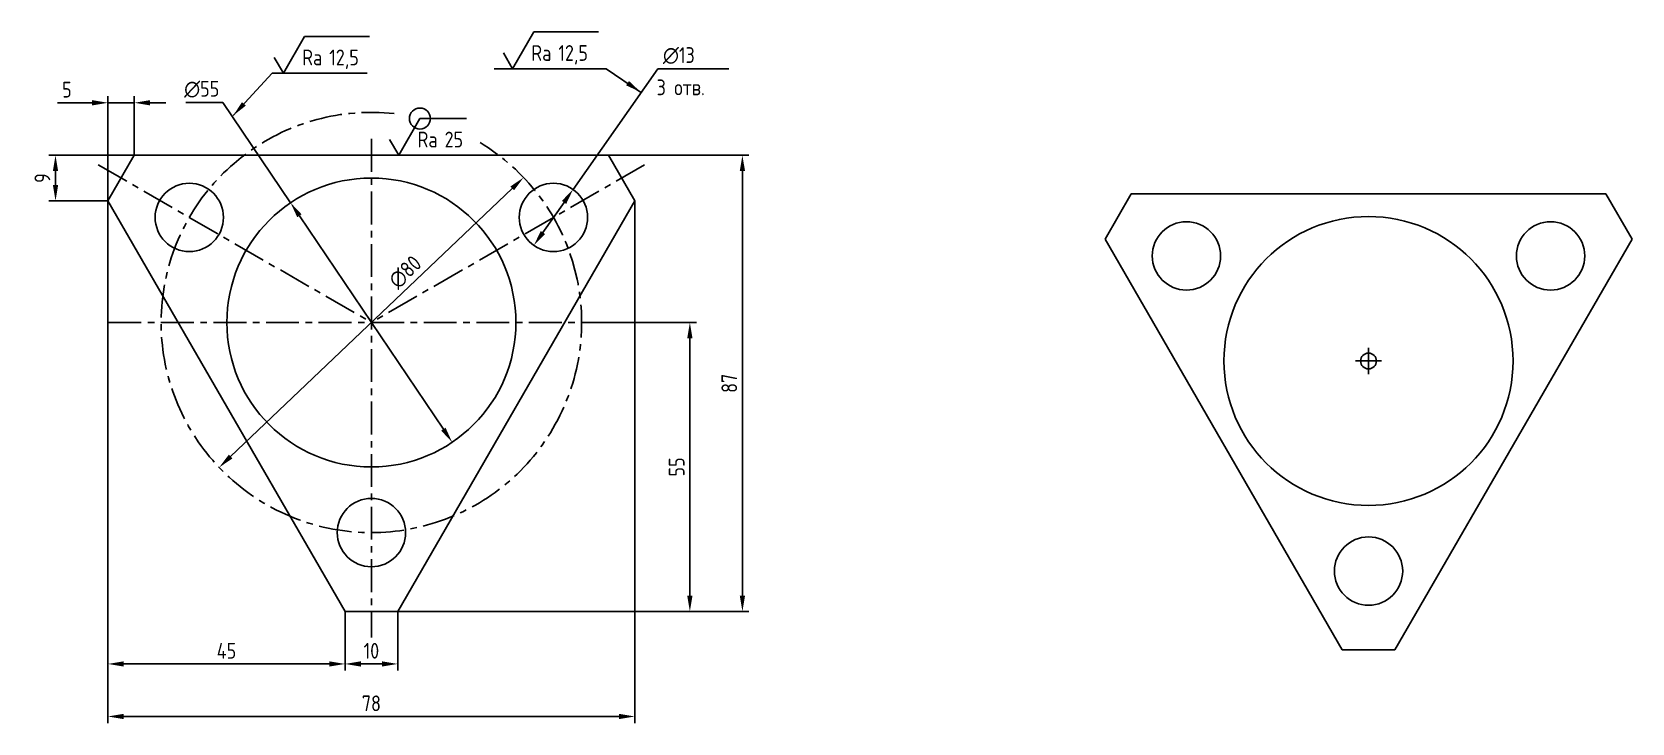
# Model space of a CAD drawing. Header units: millimetres. Extents: x 879 to 1184, y 83 to 215.
import ezdxf

# ---------------------------------------------------------------- set-up
doc = ezdxf.new("R2010")
doc.units = ezdxf.units.MM
doc.header["$LTSCALE"] = 5
doc.linetypes.add('CENTER', pattern=[2, 1.25, -0.25, 0.25, -0.25])
for name, color, linetype in [('CEN', 5, 'CENTER'), ('Cont', 6, 'Continuous'), ('DIM', 7, 'Continuous'), ('Text', 3, 'Continuous')]:
    doc.layers.add(name, color=color, linetype=linetype)
doc.styles.add('Style1', font='romans.shx', dxfattribs={"width": 0.8})
doc.dimstyles.new('Dia', dxfattribs={"dimtxt": 3, "dimasz": 3, "dimexe": 1.25, "dimexo": 0, "dimgap": 1, "dimtad": 1, "dimtoh": 1, "dimdec": 3, "dimtxsty": 'Style1', "dimcen": 2.5, "dimclrt": 3, "dimadec": 0, "dimazin": 0, "dimtfac": 1, "dimtdec": 3, "dimtmove": 0, "dimatfit": 2, "dimfxl": 1, "dimarcsym": 0})
doc.dimstyles.new('Lin', dxfattribs={"dimtxt": 3, "dimasz": 3, "dimexe": 1.25, "dimexo": 0, "dimgap": 1, "dimtad": 1, "dimdec": 3, "dimtxsty": 'Style1', "dimcen": 2.5, "dimclrt": 3, "dimadec": 0, "dimazin": 0, "dimtfac": 1, "dimtdec": 3, "dimtmove": 0, "dimatfit": 3, "dimldrblk": 'DOT', "dimfxl": 1, "dimarcsym": 0})

# ---------------------------------------------------------------- blocks, each defined once
blk = doc.blocks.new('A$C6CF913E7')
at = {"layer": 'Text'}
blk.add_circle((0, 0), 2, dxfattribs=at)
blk = doc.blocks.new('sherISO_07')
at = {"layer": 'Text'}
blk.add_line((4.04, 7), (12.93, 7), dxfattribs=at)
blk.add_lwpolyline([(-1.73, 3), (0, 0), (4.04, 7)], dxfattribs=at)
blk.add_blockref('A$C6CF913E7', (4.04, 7))
at = {"layer": 'Text', "style": 'Style1', "width": 0.8}
blk.add_text('Ra', height=3, dxfattribs=at).set_placement((3.58, 1.5))
blk.add_attdef('25', (8.73, 1.5), '', height=3, dxfattribs=at)
blk = doc.blocks.new('*D29')
at = {"layer": 'Defpoints', "color": 0, "transparency": 16777216}
for p in [(893.89, 201.13), (898.89, 191.13), (893.89, 182.47)]:
    blk.add_point(p, dxfattribs=at)
at = {"layer": 'DIM', "color": 0, "lineweight": -2, "transparency": 16777216}
for p, q in [((890.89, 201.13), (884.29, 201.13)), ((893.89, 182.47), (893.89, 202.38)), ((898.89, 201.13), (893.89, 201.13)), ((898.89, 191.13), (898.89, 202.38)), ((901.89, 201.13), (904.89, 201.13))]:
    blk.add_line(p, q, dxfattribs=at)
at = {"layer": 'DIM', "color": 0, "transparency": 16777216}
for points in [[(890.89, 201.63), (890.89, 200.63), (893.89, 201.13)], [(901.89, 201.63), (901.89, 200.63), (898.89, 201.13)]]:
    blk.add_solid(points, dxfattribs=at)
at = {"layer": 'DIM', "color": 3, "transparency": 16777216, "insert": (886.09, 203.63), "char_height": 3, "attachment_point": 5, "style": 'Style1'}
blk.add_mtext('5', dxfattribs=at)
blk = doc.blocks.new('*D30')
at = {"layer": 'Defpoints', "color": 0, "transparency": 16777216}
for p in [(898.89, 191.13), (883.92, 182.47), (893.89, 182.47)]:
    blk.add_point(p, dxfattribs=at)
at = {"layer": 'DIM', "color": 0, "lineweight": -2, "transparency": 16777216}
for p, q in [((898.89, 191.13), (882.67, 191.13)), ((883.92, 188.13), (883.92, 185.47)), ((893.89, 182.47), (882.67, 182.47))]:
    blk.add_line(p, q, dxfattribs=at)
at = {"layer": 'DIM', "color": 0, "transparency": 16777216}
for points in [[(883.42, 188.13), (884.42, 188.13), (883.92, 191.13)], [(883.42, 185.47), (884.42, 185.47), (883.92, 182.47)]]:
    blk.add_solid(points, dxfattribs=at)
at = {"layer": 'DIM', "color": 3, "transparency": 16777216, "insert": (881.42, 186.8), "char_height": 3, "attachment_point": 5, "rotation": 90, "style": 'Style1'}
blk.add_mtext('9', dxfattribs=at)
blk = doc.blocks.new('_Dot')
at = {"color": 0, "linetype": 'ByBlock', "lineweight": -2}
blk.add_line((-0.5, 0), (-1, 0), dxfattribs=at)
at = {"color": 0, "linetype": 'ByBlock', "const_width": 0.5}
blk.add_lwpolyline([(-0.25, 0, 1), (0.25, 0, 1)], format="xyb", close=True, dxfattribs=at)
blk = doc.blocks.new('*D31')
at = {"layer": 'Defpoints', "color": 0, "transparency": 16777216}
for p in [(939.02, 104.3), (949.02, 104.3), (949.02, 94.3)]:
    blk.add_point(p, dxfattribs=at)
at = {"layer": 'DIM', "color": 0, "lineweight": -2, "transparency": 16777216}
for p, q in [((939.02, 104.3), (939.02, 93.05)), ((949.02, 104.3), (949.02, 93.05)), ((942.02, 94.3), (946.02, 94.3))]:
    blk.add_line(p, q, dxfattribs=at)
at = {"layer": 'DIM', "color": 0, "transparency": 16777216}
for points in [[(942.02, 94.8), (942.02, 93.8), (939.02, 94.3)], [(946.02, 94.8), (946.02, 93.8), (949.02, 94.3)]]:
    blk.add_solid(points, dxfattribs=at)
at = {"layer": 'DIM', "color": 3, "transparency": 16777216, "insert": (944.02, 96.8), "char_height": 3, "attachment_point": 5, "style": 'Style1'}
blk.add_mtext('10', dxfattribs=at)
blk = doc.blocks.new('*D32')
at = {"layer": 'Defpoints', "color": 0, "transparency": 16777216}
for p in [(893.89, 182.47), (994.15, 182.47), (994.15, 84.3)]:
    blk.add_point(p, dxfattribs=at)
at = {"layer": 'DIM', "color": 0, "lineweight": -2, "transparency": 16777216}
for p, q in [((893.89, 182.47), (893.89, 83.05)), ((994.15, 182.47), (994.15, 83.05)), ((896.89, 84.3), (991.15, 84.3))]:
    blk.add_line(p, q, dxfattribs=at)
at = {"layer": 'DIM', "color": 0, "transparency": 16777216}
for points in [[(896.89, 84.8), (896.89, 83.8), (893.89, 84.3)], [(991.15, 84.8), (991.15, 83.8), (994.15, 84.3)]]:
    blk.add_solid(points, dxfattribs=at)
at = {"layer": 'DIM', "color": 3, "transparency": 16777216, "insert": (944.02, 86.8), "char_height": 3, "attachment_point": 5, "style": 'Style1'}
blk.add_mtext('78', dxfattribs=at)
blk = doc.blocks.new('*D33')
at = {"layer": 'Defpoints', "color": 0, "transparency": 16777216}
for p in [(893.89, 116.65), (939.02, 104.3), (893.89, 94.3)]:
    blk.add_point(p, dxfattribs=at)
at = {"layer": 'DIM', "color": 0, "lineweight": -2, "transparency": 16777216}
for p, q in [((893.89, 116.65), (893.89, 93.05)), ((939.02, 104.3), (939.02, 93.05)), ((936.02, 94.3), (896.89, 94.3))]:
    blk.add_line(p, q, dxfattribs=at)
at = {"layer": 'DIM', "color": 0, "transparency": 16777216}
for points in [[(896.89, 94.8), (896.89, 93.8), (893.89, 94.3)], [(936.02, 94.8), (936.02, 93.8), (939.02, 94.3)]]:
    blk.add_solid(points, dxfattribs=at)
at = {"layer": 'DIM', "color": 3, "transparency": 16777216, "insert": (916.45, 96.8), "char_height": 3, "attachment_point": 5, "style": 'Style1'}
blk.add_mtext('45', dxfattribs=at)
blk = doc.blocks.new('*D34')
at = {"layer": 'Defpoints', "color": 0, "transparency": 16777216}
for p in [(988.34, 159.3), (1004.61, 159.3), (949.02, 104.3)]:
    blk.add_point(p, dxfattribs=at)
at = {"layer": 'DIM', "color": 0, "lineweight": -2, "transparency": 16777216}
for p, q in [((988.34, 159.3), (1005.86, 159.3)), ((1004.61, 107.3), (1004.61, 156.3)), ((949.02, 104.3), (1005.86, 104.3))]:
    blk.add_line(p, q, dxfattribs=at)
at = {"layer": 'DIM', "color": 0, "transparency": 16777216}
for points in [[(1004.11, 156.3), (1005.11, 156.3), (1004.61, 159.3)], [(1004.11, 107.3), (1005.11, 107.3), (1004.61, 104.3)]]:
    blk.add_solid(points, dxfattribs=at)
at = {"layer": 'DIM', "color": 3, "transparency": 16777216, "insert": (1002.11, 131.8), "char_height": 3, "attachment_point": 5, "rotation": 90, "style": 'Style1'}
blk.add_mtext('55', dxfattribs=at)
blk = doc.blocks.new('*D35')
at = {"layer": 'Defpoints', "color": 0, "transparency": 16777216}
for p in [(989.15, 191.13), (949.02, 104.3), (1014.61, 104.3)]:
    blk.add_point(p, dxfattribs=at)
at = {"layer": 'DIM', "color": 0, "lineweight": -2, "transparency": 16777216}
for p, q in [((989.15, 191.13), (1015.86, 191.13)), ((1014.61, 188.13), (1014.61, 107.3)), ((949.02, 104.3), (1015.86, 104.3))]:
    blk.add_line(p, q, dxfattribs=at)
at = {"layer": 'DIM', "color": 0, "transparency": 16777216}
for points in [[(1014.11, 188.13), (1015.11, 188.13), (1014.61, 191.13)], [(1014.11, 107.3), (1015.11, 107.3), (1014.61, 104.3)]]:
    blk.add_solid(points, dxfattribs=at)
at = {"layer": 'DIM', "color": 3, "transparency": 16777216, "insert": (1012.11, 147.72), "char_height": 3, "attachment_point": 5, "rotation": 90, "style": 'Style1'}
blk.add_mtext('87', dxfattribs=at)
blk = doc.blocks.new('*D36')
at = {"layer": 'Defpoints', "color": 0, "transparency": 16777216}
for p in [(928.64, 182.1), (959.39, 136.5)]:
    blk.add_point(p, dxfattribs=at)
at = {"layer": 'DIM', "color": 0, "lineweight": -2, "transparency": 16777216}
for p, q in [((915.77, 201.2), (908.71, 201.2)), ((928.64, 182.1), (915.77, 201.2)), ((957.72, 138.99), (930.32, 179.62))]:
    blk.add_line(p, q, dxfattribs=at)
at = {"layer": 'DIM', "color": 0, "transparency": 16777216}
for points in [[(930.74, 179.9), (929.91, 179.34), (928.64, 182.1)], [(958.13, 139.27), (957.3, 138.71), (959.39, 136.5)]]:
    blk.add_solid(points, dxfattribs=at)
at = {"layer": 'DIM', "color": 3, "transparency": 16777216, "insert": (911.74, 203.7), "char_height": 3, "attachment_point": 5, "style": 'Style1'}
blk.add_mtext('∅55', dxfattribs=at)
blk = doc.blocks.new('sherISO_01')
at = {"layer": 'Text'}
blk.add_line((4.04, 7), (16.36, 7), dxfattribs=at)
blk.add_lwpolyline([(-1.73, 3), (0, 0), (4.04, 7)], dxfattribs=at)
at = {"layer": 'Text', "style": 'Style1', "width": 0.8}
blk.add_text('Ra', height=3, dxfattribs=at).set_placement((3.58, 1.5))
blk.add_attdef('12,5', (8.73, 1.5), '', height=3, dxfattribs=at)
blk = doc.blocks.new('*D37')
at = {"layer": 'Defpoints', "color": 0, "transparency": 16777216}
for p in [(982.39, 184.63), (974.93, 173.98)]:
    blk.add_point(p, dxfattribs=at)
at = {"layer": 'DIM', "color": 0, "lineweight": -2, "transparency": 16777216}
for p, q in [((982.39, 184.63), (998.49, 207.61)), ((998.49, 207.61), (1005.54, 207.61)), ((976.65, 176.44), (980.67, 182.17))]:
    blk.add_line(p, q, dxfattribs=at)
at = {"layer": 'DIM', "color": 0, "transparency": 16777216}
for points in [[(980.26, 182.46), (981.08, 181.88), (982.39, 184.63)], [(976.24, 176.72), (977.06, 176.15), (974.93, 173.98)]]:
    blk.add_solid(points, dxfattribs=at)
at = {"layer": 'DIM', "color": 3, "transparency": 16777216, "insert": (1002.52, 210.11), "char_height": 3, "attachment_point": 5, "style": 'Style1'}
blk.add_mtext('∅13', dxfattribs=at)
blk = doc.blocks.new('*D38')
at = {"layer": 'Defpoints', "color": 0, "transparency": 16777216}
for p in [(972.98, 186.9), (915.06, 131.71)]:
    blk.add_point(p, dxfattribs=at)
at = {"layer": 'DIM', "color": 0, "lineweight": -2, "transparency": 16777216}
blk.add_line((917.23, 133.78), (970.81, 184.83), dxfattribs=at)
at = {"layer": 'DIM', "color": 0, "transparency": 16777216}
for points in [[(970.46, 185.19), (971.15, 184.47), (972.98, 186.9)], [(916.89, 134.14), (917.58, 133.42), (915.06, 131.71)]]:
    blk.add_solid(points, dxfattribs=at)
at = {"layer": 'DIM', "color": 3, "transparency": 16777216, "insert": (950.45, 168.89), "char_height": 3, "attachment_point": 5, "rotation": 43.6168, "style": 'Style1'}
blk.add_mtext('∅80', dxfattribs=at)

msp = doc.modelspace()

# ---------------------------------------------------------------- linework, layer by layer
at = {"layer": 'CEN'}
for p, q in [((944.0197, 194.2378), (944.0197, 99.3038)), ((892.0581, 189.3038), (944.0197, 159.3038)), ((995.9812, 189.3038), (944.0197, 159.3038)), ((893.9883, 159.3038), (994.051, 159.3038))]:
    msp.add_line(p, q, dxfattribs=at)
msp.add_arc((944.0197, 159.3038), 40, 83.757624, 58.888573, dxfattribs=at)
at = {"layer": 'Cont'}
for p, q in [((898.8883, 191.1339), (893.8883, 182.4737)), ((989.1511, 191.1339), (898.8883, 191.1339)), ((994.1511, 182.4737), (989.1511, 191.1339)), ((1088.6001, 183.8067), (1083.6001, 175.1464)), ((1178.8629, 183.8067), (1088.6001, 183.8067)), ((1183.8629, 175.1464), (1178.8629, 183.8067)), ((893.8883, 182.4737), (939.0197, 104.3038)), ((949.0197, 104.3038), (994.1511, 182.4737)), ((1083.6001, 175.1464), (1128.7315, 96.9766)), ((1138.7315, 96.9766), (1183.8629, 175.1464)), ((939.0197, 104.3038), (949.0197, 104.3038)), ((1128.7315, 96.9766), (1138.7315, 96.9766))]:
    msp.add_line(p, q, dxfattribs=at)
at = {"layer": 'Cont', "color": 2}
for p, q in [((1133.7315, 154.4766), (1133.7315, 149.4766)), ((1131.2315, 151.9766), (1136.2315, 151.9766))]:
    msp.add_line(p, q, dxfattribs=at)
at = {"layer": 'Cont'}
for centre, radius in [((909.3786, 179.3038), 6.5), ((944.0197, 159.3038), 27.5), ((978.6607, 179.3038), 6.5), ((1099.0904, 171.9766), 6.5), ((1133.7315, 151.9766), 27.5), ((1168.3725, 171.9766), 6.5), ((944.0197, 119.3038), 6.5), ((1133.7315, 111.9766), 6.5)]:
    msp.add_circle(centre, radius, dxfattribs=at)
at = {"layer": 'Cont', "color": 2}
msp.add_circle((1133.7315, 151.9766), 1.5, dxfattribs=at)
at = {"layer": 'DIM'}
msp.add_line((1002.5157, 207.6083), (1012.0448, 207.6083), dxfattribs=at)

# ---------------------------------------------------------------- block references
at = {"layer": 'Text'}
for name, p, values in [('sherISO_01', (927.2698, 206.7598), {'12,5': '12,5'}), ('sherISO_01', (970.8602, 207.6083), {'12,5': '12,5'}), ('sherISO_07', (949.2131, 191.1339), {'25': '25'})]:
    msp.add_blockref(name, p, dxfattribs=at).add_auto_attribs(values)

# ---------------------------------------------------------------- texts
at = {"layer": 'Text', "style": 'Style1', "width": 0.8}
msp.add_text('3 отв.', height=3, dxfattribs=at).set_placement((998.2854, 202.5594))

# ---------------------------------------------------------------- dimensions: what is measured, and where the dimension line sits
at = {"layer": 'DIM'}
for p1, p2, picture, middle in [((974.9315, 173.98), (982.3899, 184.6276), '*D37', (1002.5157, 207.6083)), ((959.3948, 136.5035), (928.6446, 182.1042), '*D36', (911.739, 201.2)), ((915.0609, 131.7106), (972.9785, 186.8971), '*D38', (952.1786, 167.078))]:
    dim = msp.add_diameter_dim_2p(p1=p1, p2=p2, dimstyle='Dia', dxfattribs=at)
    dim.commit()
    dim.dimension.update_dxf_attribs({"geometry": picture, "text_midpoint": middle, "dimtype": 163})
for base, p1, p2, picture, middle in [((893.8883, 201.1339), (898.8883, 191.1339), (893.8883, 182.4737), '*D29', (886.0883, 203.6339)), ((949.0197, 94.3038), (939.0197, 104.3038), (949.0197, 104.3038), '*D31', (944.0197, 96.8038))]:
    dim = msp.add_linear_dim(base=base, p1=p1, p2=p2, dimstyle='Dia', dxfattribs=at)
    dim.commit()
    dim.dimension.update_dxf_attribs({"geometry": picture, "text_midpoint": middle})
for base, p1, p2, dimstyle, picture, middle in [((883.9158, 182.4737), (898.8883, 191.1339), (893.8883, 182.4737), 'Lin', '*D30', (881.4158, 186.8038)), ((1014.6054, 104.3038), (989.1511, 191.1339), (949.0197, 104.3038), 'Dia', '*D35', (1012.1054, 147.7189))]:
    dim = msp.add_linear_dim(base=base, p1=p1, p2=p2, angle=90, dimstyle=dimstyle, override={"dimdec": 0}, dxfattribs=at)
    dim.commit()
    dim.dimension.update_dxf_attribs({"geometry": picture, "text_midpoint": middle})
dim = msp.add_linear_dim(base=(994.1511, 84.3038), p1=(893.8883, 182.4737), p2=(994.1511, 182.4737), text='78', dimstyle='Dia', override={"dimdec": 0}, dxfattribs=at)
dim.commit()
dim.dimension.update_dxf_attribs({"geometry": '*D32', "text_midpoint": (944.0197, 86.8038)})
dim = msp.add_linear_dim(base=(1004.6054, 159.3038), p1=(949.0197, 104.3038), p2=(988.3376, 159.3038), angle=90, dimstyle='Dia', dxfattribs=at)
dim.commit()
dim.dimension.update_dxf_attribs({"geometry": '*D34', "text_midpoint": (1002.1054, 131.8038)})
dim = msp.add_linear_dim(base=(893.8883, 94.3038), p1=(939.0197, 104.3038), p2=(893.8883, 116.6475), dimstyle='Lin', override={"dimdec": 0}, dxfattribs=at)
dim.commit()
dim.dimension.update_dxf_attribs({"geometry": '*D33', "text_midpoint": (916.454, 96.8038)})

# ---------------------------------------------------------------- leaders
for points in [[(995.2423, 203.1726), (988.7051, 207.6083), (967.3949, 207.6083)], [(917.7308, 198.7012), (925.1174, 206.7598), (943.2185, 206.7598)]]:
    msp.add_leader(points, dimstyle='Dia', override={"dimgap": 1, "dimtad": 0}, dxfattribs=at)

doc.saveas('drawing.dxf')
